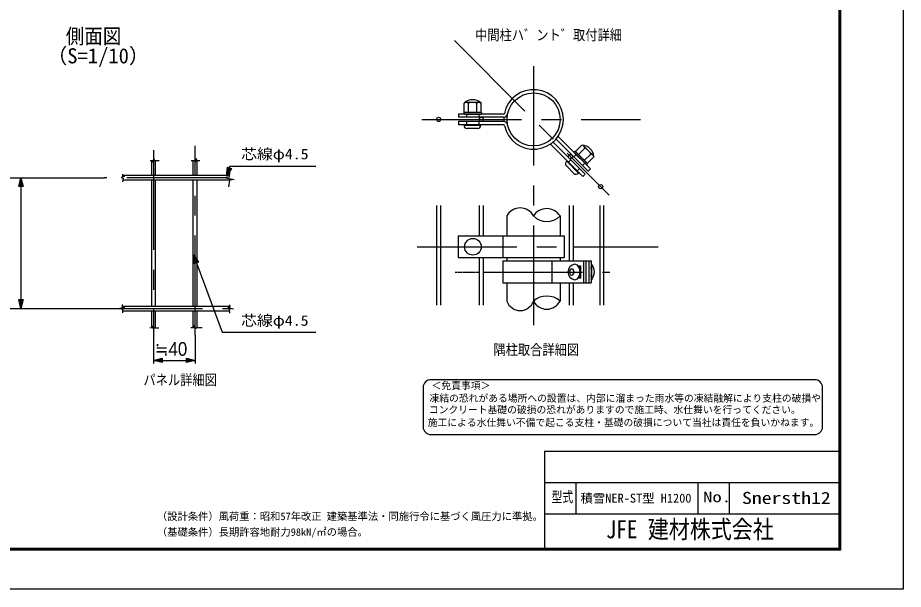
# Model space of a CAD drawing. Units: millimetres, scale not verified. Extents: x -2970 to 2970, y -2100 to 2100.
# Drawn here: x 148 to 2970, y -2100 to -279 of the extents above; entities that cross this region are included whole.
import ezdxf
from ezdxf.enums import TextEntityAlignment as Align

# ---------------------------------------------------------------- set-up
doc = ezdxf.new("R2010")
doc.units = ezdxf.units.MM
doc.header["$LTSCALE"] = 10
doc.linetypes.add('USER1', pattern=[50.8, 31.75, -6.35, 6.35, -6.35])
doc.linetypes.add('USER2', pattern=[1.125, 0.75, -0.125, 0.125, -0.125])
for name, color, linetype, lineweight in [('0-0_0', 7, 'Continuous', 25), ('0-1_1', 7, 'Continuous', 25), ('0-2_CENTLN-L', 4, 'USER1', 25), ('0-4_2', 7, 'Continuous', 25), ('0-7_D-TTL-TXT', 2, 'Continuous', 25)]:
    doc.layers.add(name, color=color, linetype=linetype, lineweight=lineweight)
doc.layers.add('0-6_WAKU', color=7, linetype='Continuous')
doc.styles.add('ＭＳ ゴシック', font='')
doc.styles.add('ＭＳ Ｐゴシック', font='')
doc.styles.get('ＭＳ ゴシック').set_extended_font_data('MS Gothic')
doc.styles.get('ＭＳ Ｐゴシック').set_extended_font_data('MS PGothic')

msp = doc.modelspace()

# ---------------------------------------------------------------- linework, layer by layer
at = {"layer": '0-0_0'}
for p, q in [((1571.25, -585.67), (1624.58, -585.67)), ((1570.08, -621.16), (1623.42, -621.16)), ((1613.46, -631.14), (1580.04, -631.14)), ((1921.17, -708.66), (1958.88, -746.38)), ((1919.87, -774.69), (1896.23, -751.06)), ((1897.5, -735.91), (1935.01, -773.43)), ((1706.62, -910.31), (1706.62, -973.17)), ((1875.95, -910.31), (1875.95, -973.17)), ((1551.76, -973.17), (1551.76, -1043.17)), ((1706.62, -1043.17), (1706.62, -1053.72)), ((1875.95, -1043.17), (1875.95, -1053.72)), ((1849.49, -1053.72), (1849.49, -1123.72)), ((1931.62, -1067.39), (1922.78, -1064.04)), ((1938.09, -1076.54), (1931.62, -1067.39)), ((1933.64, -1069.31), (1941.05, -1069.31)), ((1941.05, -1069.31), (1941.05, -1108.71)), ((1951.29, -1053.72), (1975.34, -1053.72)), ((1951.29, -1053.72), (1951.29, -1123.72)), ((1958.6, -1053.72), (1958.6, -1123.72)), ((1968.03, -1053.72), (1968.03, -1123.72)), ((1975.34, -1053.72), (1975.34, -1123.72)), ((1908, -1082.49), (1906.35, -1087.61)), ((1906.35, -1087.61), (1906.92, -1093.19)), ((1906.92, -1093.19), (1909.53, -1097.45)), ((1911.36, -1079.44), (1908, -1082.49)), ((1909.53, -1097.45), (1913.35, -1099.04)), ((1915.34, -1079.44), (1911.36, -1079.44)), ((1913.35, -1099.04), (1917.17, -1097.45)), ((1918.69, -1082.49), (1915.34, -1079.44)), ((1917.17, -1097.45), (1919.78, -1093.19)), ((1920.35, -1087.61), (1918.69, -1082.49)), ((1919.78, -1093.19), (1920.35, -1087.61)), ((1936.46, -1073.2), (1941.05, -1073.2)), ((1940.45, -1089.04), (1938.09, -1076.54)), ((1938.09, -1101.54), (1940.45, -1089.04)), ((1938.98, -1079.04), (1941.05, -1079.04)), ((1938.98, -1099.04), (1941.05, -1099.04)), ((1706.62, -1123.72), (1706.62, -1181.8)), ((1875.95, -1123.72), (1875.95, -1181.8)), ((1922.78, -1114.04), (1931.62, -1110.69)), ((1931.62, -1110.69), (1938.09, -1101.54)), ((1941.05, -1108.71), (1933.68, -1108.71)), ((1936.37, -1105.02), (1941.05, -1105.02)), ((1951.29, -1123.72), (1975.34, -1123.72)), ((1826.59, -1660), (1826.59, -1970)), ((1826.59, -1660), (2765, -1660)), ((1826.59, -1760), (2765, -1760)), ((1926.59, -1760), (1926.59, -1860)), ((2315, -1760), (2315, -1860)), ((2415, -1760), (2415, -1860)), ((1826.59, -1860), (2765, -1860))]:
    msp.add_line(p, q, dxfattribs=at)
at = {"layer": '0-0_0', "color": 3}
msp.add_lwpolyline([(-2970, 2100), (2970, 2100), (2970, -2100), (-2970, -2100)], close=True, dxfattribs=at)
at = {"layer": '0-0_0'}
for points in [[(-2770, 1975), (2770, 1975), (2770, -1975), (-2770, -1975)], [(-2768.75, 1973.75), (2768.75, 1973.75), (2768.75, -1973.75), (-2768.75, -1973.75)], [(-2767.5, 1972.5), (2767.5, 1972.5), (2767.5, -1972.5), (-2767.5, -1972.5)], [(-2766.25, 1971.25), (2766.25, 1971.25), (2766.25, -1971.25), (-2766.25, -1971.25)], [(-2765, 1970), (2765, 1970), (2765, -1970), (-2765, -1970)]]:
    msp.add_lwpolyline(points, close=True, dxfattribs=at)
msp.add_circle((1598.51, -1008.48), 26.6, dxfattribs=at)
for centre, radius, start, end in [((1597.52, -578.57), 38.59, 46.28861, 133.71139), ((1580.04, -621.19), 9.95, 179.83282, 270), ((1613.46, -621.19), 9.95, 270, 0.16718), ((1944.99, -723.27), 38.59, 1.28861, 88.71139), ((1903.27, -744.02), 9.95, 125.47458, 225), ((1926.91, -767.66), 9.95, 225, 324.52542), ((1748.95, -932.83), 47.95, 28.00786, 151.98856), ((1833.62, -937.01), 50.05, 32.23597, 147.76662), ((1833.62, -867.31), 60.35, 225.45009, 314.54629), ((1926.53, -1089.04), 25.28, 98.52802, 261.47198), ((1947.1, -1088.55), 38.59, 317.03914, 42.96086), ((1748.95, -1167.01), 44.84, 199.2488, 340.75375), ((1833.62, -1228.86), 63.3, 48.02824, 131.97208), ((1833.62, -1159.36), 47.91, 207.92526, 332.07547)]:
    msp.add_arc(centre, radius, start, end, dxfattribs=at)
at = {"layer": '0-1_1', "color": 4, "linetype": 'USER1'}
for p, q in [((1539.79, -351.33), (2032.33, -843.86)), ((1791.69, -432.52), (1791.28, -1287.73)), ((1435.68, -602.67), (2132.23, -602.67)), ((1420.62, -1008.48), (1900.29, -1008.48)), ((1917.61, -1008.48), (2188.8, -1008.48)), ((1630.62, -1089.03), (2034.74, -1089.03))]:
    msp.add_line(p, q, dxfattribs=at)
at = {"layer": '0-1_1'}
for p, q in [((1696.13, -585.67), (1552.16, -585.67)), ((1552.16, -585.67), (1552.16, -596.01)), ((1626.25, -580.67), (1569.58, -580.67)), ((1569.58, -580.67), (1569.58, -585.67)), ((1577.99, -585.67), (1577.99, -596.01)), ((1616.74, -585.67), (1616.74, -596.01)), ((1626.25, -580.67), (1626.25, -585.67)), ((1696.13, -596.01), (1552.16, -596.01)), ((1696.13, -609.34), (1552.16, -609.34)), ((1552.16, -609.34), (1552.16, -619.67)), ((1696.13, -619.67), (1552.16, -619.67)), ((1577.99, -609.34), (1577.99, -619.67)), ((1616.74, -609.34), (1616.74, -619.67)), ((1854.38, -675.35), (1956.19, -777.15)), ((1863.81, -665.92), (1965.62, -767.72)), ((1871.12, -658.61), (1972.92, -760.42)), ((1847.08, -682.65), (1948.88, -784.46)), ((1923.53, -703.95), (1919.99, -707.48)), ((1923.53, -703.95), (1963.6, -744.02)), ((1910.53, -731.48), (1903.22, -738.78)), ((1927.26, -714.75), (1919.95, -722.06)), ((1919.95, -722.06), (1927.26, -714.75)), ((1919.99, -707.48), (1960.06, -747.55)), ((1919.99, -707.48), (1960.06, -747.55)), ((573.96, -734.27), (573.96, -780.86)), ((585.97, -734.27), (585.97, -780.86)), ((707.3, -780.86), (707.3, -734.27)), ((719.3, -780.86), (719.3, -734.27)), ((1937.92, -758.88), (1930.61, -766.19)), ((1954.66, -742.15), (1947.35, -749.46)), ((1963.6, -744.02), (1960.06, -747.55)), ((1972.92, -760.42), (1965.62, -767.72)), ((585.97, -780.86), (481.52, -780.86)), ((752.63, -780.86), (585.97, -780.86)), ((822.4, -780.86), (752.63, -780.86)), ((1956.19, -777.15), (1948.88, -784.46)), ((585.96, -795.86), (481.52, -795.86)), ((573.96, -795.86), (573.96, -1197.53)), ((585.96, -795.86), (585.97, -1197.53)), ((752.63, -795.86), (585.97, -795.86)), ((707.3, -1197.53), (707.3, -795.86)), ((719.3, -1197.53), (719.3, -795.86)), ((822.4, -795.86), (752.63, -795.86)), ((1482.62, -877.18), (1482.62, -1194.86)), ((1494.62, -877.18), (1494.62, -1194.86)), ((1618.62, -877.18), (1618.62, -973.17)), ((1630.62, -877.18), (1630.62, -973.17)), ((1905.61, -877.18), (1905.61, -1043.17)), ((1917.61, -877.18), (1917.61, -1043.17)), ((2002.91, -877.18), (2002.91, -1194.86)), ((2014.91, -877.18), (2014.91, -1194.86)), ((1551.76, -973.17), (1888.73, -973.17)), ((1693.84, -973.17), (1693.84, -1043.17)), ((1888.73, -973.17), (1888.73, -1043.17)), ((1551.76, -1043.17), (1888.73, -1043.17)), ((1618.62, -1043.17), (1618.62, -1194.86)), ((1630.62, -1043.17), (1630.62, -1194.86)), ((1905.61, -1043.17), (1905.61, -1053.72)), ((1917.61, -1043.17), (1917.61, -1053.72)), ((1693.84, -1053.72), (1951.29, -1053.72)), ((1693.84, -1053.72), (1693.84, -1123.72)), ((1849.49, -1053.72), (1849.49, -1123.72)), ((1693.84, -1123.72), (1951.29, -1123.72)), ((1905.61, -1123.72), (1905.61, -1194.86)), ((1917.61, -1123.72), (1917.61, -1194.86)), ((481.52, -1197.53), (585.96, -1197.53)), ((481.52, -1212.53), (585.96, -1212.53)), ((573.96, -1212.53), (573.96, -1266.44)), ((585.97, -1197.53), (752.63, -1197.53)), ((585.97, -1212.53), (752.63, -1212.53)), ((585.97, -1212.53), (585.97, -1266.44)), ((707.3, -1266.44), (707.3, -1212.53)), ((719.3, -1266.44), (719.3, -1212.53)), ((752.63, -1197.53), (822.4, -1197.53)), ((752.63, -1212.53), (822.4, -1212.53)), ((579.97, -1291.5), (579.97, -1311.5)), ((713.3, -1290.18), (713.3, -1310.18))]:
    msp.add_line(p, q, dxfattribs=at)
at = {"layer": '0-1_1', "color": 4}
for p, q in [((570.25, -733.45), (577.17, -733.45)), ((577.17, -733.45), (579.64, -738.88)), ((579.64, -738.88), (581.62, -728.01)), ((581.62, -728.01), (584.09, -733.94)), ((699.97, -733.45), (710.34, -733.94)), ((713.8, -738.88), (716.76, -727.52)), ((716.76, -727.52), (718.25, -733.45)), ((718.25, -733.45), (728.13, -733.45)), ((584.09, -733.94), (597.92, -733.94)), ((710.34, -733.94), (713.8, -738.88)), ((813.52, -783.07), (815.73, -754.29)), ((817.95, -769.78), (819.05, -755.4)), ((825.7, -757.61), (817.95, -769.78)), ((823.98, -751.68), (1097.89, -751.68)), ((-139.18, -788.36), (422.9, -788.36)), ((150.92, -816.36), (157.92, -788.36)), ((157.92, -788.36), (157.92, -1205.03)), ((157.92, -788.36), (164.92, -816.36)), ((488.24, -783.84), (477.37, -787.8)), ((477.37, -787.8), (483.79, -790.27)), ((821.25, -786.89), (810.63, -788.66)), ((810.63, -788.66), (837.17, -793.97)), ((823.02, -770.97), (821.25, -786.89)), ((164.92, -816.36), (150.92, -816.36)), ((154.42, -816.36), (157.92, -802.36)), ((157.92, -802.36), (161.42, -816.36)), ((483.79, -790.27), (481.32, -801.13)), ((823.02, -795.74), (819.48, -816.98)), ((837.17, -793.97), (823.02, -795.74)), ((707.93, -1034.16), (799.3, -1280.25)), ((724.23, -1057.97), (711.11, -1062.85)), ((714.39, -1061.63), (712.8, -1047.28)), ((712.8, -1047.28), (720.95, -1059.19)), ((157.92, -1191.03), (154.42, -1177.03)), ((161.42, -1177.03), (157.92, -1191.03)), ((-122, -1205.03), (418.93, -1205.03)), ((488.65, -1201.88), (472.45, -1205.69)), ((472.45, -1205.69), (481.5, -1207.6)), ((481.02, -1192.83), (481.02, -1200.45)), ((481.02, -1200.45), (488.65, -1201.88)), ((481.5, -1207.6), (481.98, -1219.03)), ((823.15, -1200.93), (817.43, -1201.88)), ((817.43, -1201.88), (835.54, -1206.17)), ((822.19, -1193.3), (823.15, -1200.93)), ((568.22, -1265.25), (575.84, -1266.68)), ((575.84, -1266.68), (577.27, -1260.96)), ((577.27, -1260.96), (581.08, -1277.16)), ((581.08, -1277.16), (581.56, -1266.68)), ((581.56, -1266.68), (597.28, -1266.68)), ((699.74, -1265.25), (708.79, -1265.73)), ((708.79, -1265.73), (710.22, -1259.06)), ((710.22, -1259.06), (714.99, -1270.49)), ((714.99, -1270.49), (715.94, -1265.25)), ((715.94, -1265.25), (735.95, -1265.73)), ((799.3, -1280.25), (1097.89, -1280.25)), ((579.97, -1311.5), (579.97, -1380.54)), ((713.3, -1310.18), (713.3, -1380.54)), ((579.97, -1370.54), (713.3, -1370.54)), ((593.97, -1370.54), (607.97, -1367.04)), ((607.97, -1374.04), (593.97, -1370.54)), ((607.97, -1363.54), (607.97, -1377.54)), ((685.3, -1363.54), (713.3, -1370.54)), ((685.3, -1377.54), (685.3, -1363.54)), ((713.3, -1370.54), (685.3, -1377.54))]:
    msp.add_line(p, q, dxfattribs=at)
at = {"layer": '0-1_1', "color": 4, "linetype": 'USER2'}
msp.add_line((1542.21, -1089.03), (1618.62, -1089.03), dxfattribs=at)
at = {"layer": '0-1_1', "color": 4}
for points in [[(815.73, -754.29), (829.02, -758.72), (813.52, -783.07), (823.98, -751.68)], [(481.32, -776.93), (481.32, -784.83), (488.24, -783.84)], [(711.11, -1062.85), (707.93, -1034.16), (724.23, -1057.97)], [(835.54, -1206.17), (821.72, -1207.6), (822.19, -1220.46)], [(607.97, -1377.54), (579.97, -1370.54), (607.97, -1363.54)], [(685.3, -1367.04), (699.3, -1370.54), (685.3, -1374.04)]]:
    msp.add_lwpolyline(points, dxfattribs=at)
msp.add_lwpolyline([(164.92, -1177.03), (157.92, -1205.03), (150.92, -1177.03)], close=True, dxfattribs=at)
at = {"layer": '0-1_1'}
for centre, radius in [((1791.69, -602.67), 84.67), ((1489.02, -602.68), 6.67), ((1625.02, -602.67), 6.67), ((1909.38, -720.92), 6.67), ((2005.55, -817.08), 6.67)]:
    msp.add_circle(centre, radius, dxfattribs=at)
for centre, radius, start, end in [((1791.69, -602.67), 94.97, 191.46846, 168.53416), ((1574.41, -545.28), 3.33, 270, 351.77787), ((1620.6, -545.28), 3.33, 188.21094, 270.00006), ((1696.13, -583.09), 2.58, 270, 344.23324), ((1696.13, -583.09), 12.92, 270, 344.23239), ((1696.13, -622.26), 12.92, 15.7676, 90.00084), ((1696.13, -622.26), 2.58, 15.76676, 90), ((1791.69, -602.67), 94.97, 175.95909, 184.04198), ((1845.25, -684.48), 12.92, 45, 49.52019), ((1872.95, -656.79), 12.92, 220.72842, 225), ((1872.95, -656.79), 2.58, 150.76894, 225), ((1845.25, -684.48), 2.58, 45, 119.23317), ((1952.18, -683.38), 3.33, 225, 306.77787), ((1984.84, -716.04), 3.33, 143.21094, 225.00006), ((1980.39, -1065.44), 3.33, 180, 261.77787), ((1980.39, -1111.63), 3.33, 98.21094, 180.00006)]:
    msp.add_arc(centre, radius, start, end, dxfattribs=at)
at = {"layer": '0-2_CENTLN-L'}
for p, q in [((579.97, -700.85), (579.97, -1291.5)), ((713.3, -1290.18), (713.3, -686.31)), ((812.42, -788.36), (422.9, -788.36)), ((418.93, -1205.03), (822.97, -1205.03))]:
    msp.add_line(p, q, dxfattribs=at)
at = {"layer": '0-4_2'}
for p, q in [((1574.43, -548.61), (1570.86, -550.68)), ((1570.86, -580.56), (1570.86, -550.68)), ((1620.62, -548.61), (1574.43, -548.61)), ((1584.19, -580.56), (1584.19, -550.68)), ((1610.86, -580.56), (1610.86, -550.68)), ((1620.62, -548.61), (1624.19, -550.68)), ((1624.19, -580.56), (1624.19, -550.68)), ((1571.25, -585.67), (1624.58, -585.67)), ((1583.42, -620.05), (1583.42, -621.31)), ((1610.08, -619.83), (1610.08, -621.31)), ((1924.73, -705.82), (1945.86, -684.69)), ((1963.21, -743.11), (1925.49, -705.4)), ((1934.16, -715.24), (1955.28, -694.11)), ((1949.84, -685.75), (1945.86, -684.69)), ((1982.5, -718.41), (1949.84, -685.75)), ((1958.88, -746.38), (1921.17, -708.66)), ((1953.01, -734.1), (1974.14, -712.97)), ((1962.44, -743.53), (1983.57, -722.4)), ((1982.5, -718.41), (1983.57, -722.4)), ((1907.71, -743.52), (1906.82, -744.41)), ((1926.72, -762.22), (1925.68, -763.27)), ((1977.05, -1111.65), (1975.34, -1114.62))]:
    msp.add_line(p, q, dxfattribs=at)
msp.add_lwpolyline([(1977.05, -1111.65), (1977.05, -1065.46), (1975.34, -1062.49)], dxfattribs=at)
for centre, radius, start, end in [((1574.43, -572.72), 24.11, 66.12587, 90.00027), ((1597.5, -592.67), 44.06, 72.36212, 107.59195), ((1620.62, -572.72), 24.11, 90, 113.89252), ((1932.8, -702.8), 24.11, 21.12587, 45.00027), ((1935, -733.22), 44.06, 27.36212, 62.59195), ((1965.45, -735.46), 24.11, 45, 68.89252), ((1952.95, -1065.46), 24.11, 338.21883, 0.00027), ((1933, -1088.54), 44.06, 343.94305, 16.05695), ((1952.95, -1111.65), 24.11, 0, 21.75861)]:
    msp.add_arc(centre, radius, start, end, dxfattribs=at)
at = {"layer": '0-7_D-TTL-TXT'}
for p, q in [((2687.61, -1432.09), (1464.84, -1432.09)), ((1439.84, -1457.09), (1439.84, -1582.09)), ((2712.61, -1582.09), (2712.61, -1457.09)), ((1464.84, -1607.09), (2687.61, -1607.09))]:
    msp.add_line(p, q, dxfattribs=at)
for centre, start, end in [((1464.84, -1457.09), 90, 180), ((2687.61, -1457.09), 0, 90), ((1464.84, -1582.09), 180, 270), ((2687.61, -1582.09), 270, 0)]:
    msp.add_arc(centre, 25, start, end, dxfattribs=at)

# ---------------------------------------------------------------- texts
at = {"layer": '0-0_0', "color": 4}
for s, height, style, width, p in [('芯線φ4.5', 33.65, 'ＭＳ ゴシック', 1.1, (859.73, -739.95)), ('芯線φ4.5', 33.65, 'ＭＳ ゴシック', 1.1, (859.73, -1270.34)), ('≒40', 43.38, 'ＭＳ Ｐゴシック', 0.95, (585.3, -1368.83))]:
    msp.add_text(s, height=height, dxfattribs=dict(at, style=style, width=width)).set_placement(p, align=Align.BOTTOM_LEFT)
at = {"layer": '0-0_0', "style": 'ＭＳ ゴシック'}
for s, width, p in [('型式', 0.75, (1848.88, -1832.59)), ('No.', 1.3, (2331.96, -1832.59))]:
    msp.add_text(s, height=33.67, dxfattribs=dict(at, width=width)).set_placement(p, align=Align.BOTTOM_LEFT)
at = {"layer": '0-1_1', "style": 'ＭＳ ゴシック'}
for s, height, width, p in [('側面図', 48.09, 0.9, (300.8, -375.78)), ('パネル詳細図', 33.67, 0.85, (548.34, -1459.69)), ('JFE 建材株式会社', 57.73, 0.85, (2022.23, -1954.79))]:
    msp.add_text(s, height=height, dxfattribs=dict(at, width=width)).set_placement(p, align=Align.BOTTOM_LEFT)
at = {"layer": '0-1_1', "color": 4, "style": 'ＭＳ ゴシック', "width": 0.85}
for s, p in [('中間柱ハ゛ント゛取付詳細', (1605.28, -360.54)), ('隅柱取合詳細図', (1663.79, -1363.5))]:
    msp.add_text(s, height=33.65, dxfattribs=at).set_placement(p, align=Align.BOTTOM_LEFT)
at = {"layer": '0-1_1', "style": 'ＭＳ ゴシック'}
msp.add_text('（S=1/10）', height=48.09, dxfattribs=at).set_placement((240.05, -438.5), align=Align.BOTTOM_LEFT)
at = {"layer": '0-6_WAKU', "style": 'ＭＳ ゴシック'}
msp.add_text('積雪NER-ST型 H1200', height=28.86, dxfattribs=at).set_placement((1941.3, -1832.76), align=Align.BOTTOM_LEFT)
at = {"layer": '0-6_WAKU', "style": 'ＭＳ ゴシック', "width": 1.2}
msp.add_text('Snersth12', height=38.48, dxfattribs=at).set_placement((2455.93, -1839.68), align=Align.BOTTOM_LEFT)
at = {"layer": '0-7_D-TTL-TXT', "color": 7, "style": 'ＭＳ ゴシック'}
for s, height, p in [('＜免責事項＞ \u3000\u3000', 22.87, (1466.69, -1469.18)), ('凍結の恐れがある場所への設置は、内部に溜まった雨水等の凍結融解により支柱の破損や', 22.87, (1459.93, -1509.42)), ('コンクリート基礎の破損の恐れがありますので施工時、水仕舞いを行ってください。', 22.87, (1457.87, -1546.14)), ('施工による水仕舞い不備で起こる支柱・基礎の破損について当社は責任を負いかねます。 ', 22.87, (1454.37, -1586.88)), ('（設計条件）風荷重：昭和57年改正 建築基準法・同施行令に基づく風圧力に準拠。', 24.05, (591.29, -1886.8)), ('（基礎条件）長期許容地耐力98kN/㎡の場合。', 24.05, (591.29, -1936.8))]:
    msp.add_text(s, height=height, dxfattribs=at).set_placement(p, align=Align.BOTTOM_LEFT)

doc.saveas('drawing.dxf')
